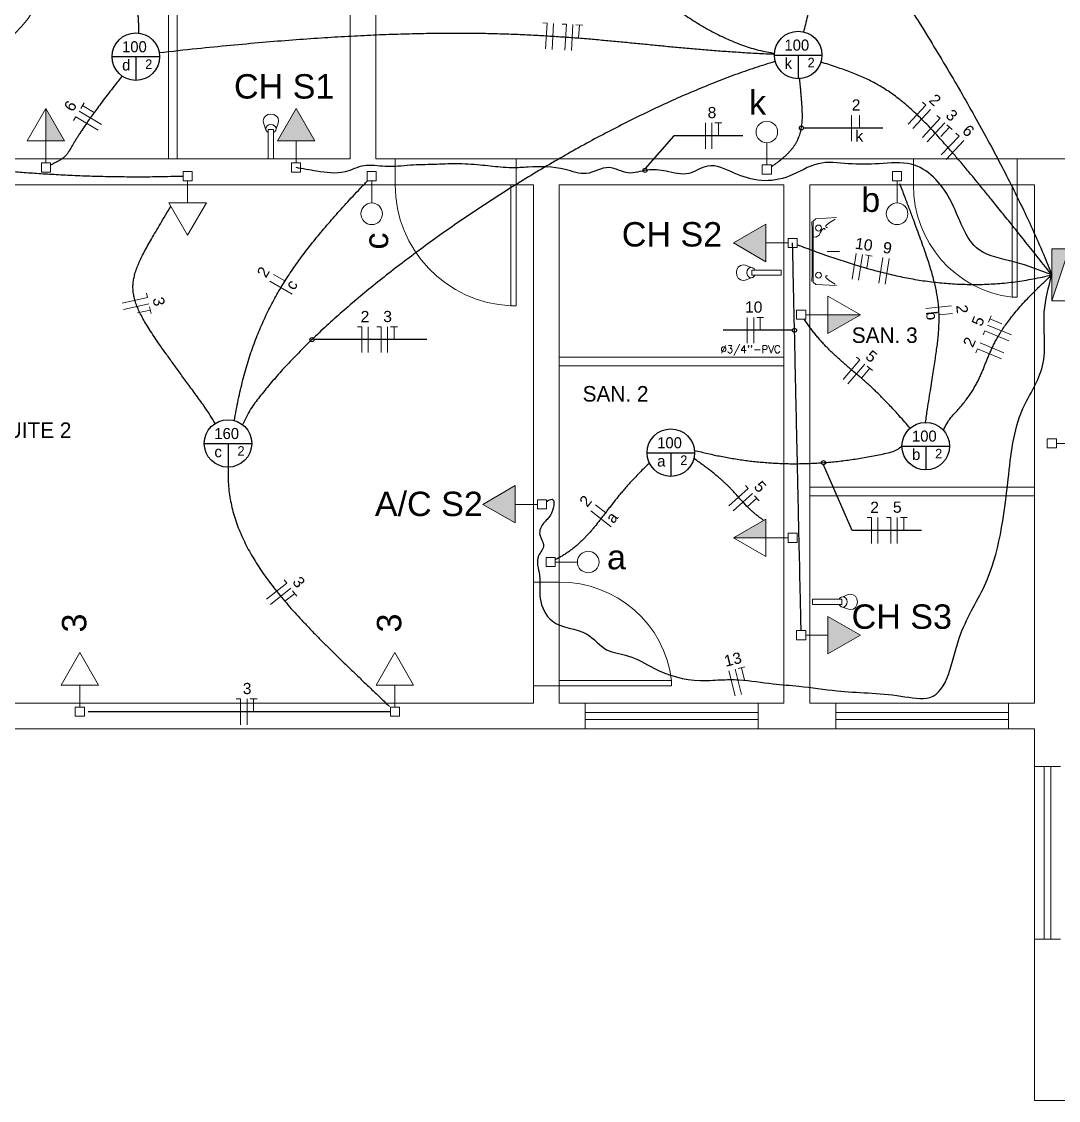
# Model space of a CAD drawing. Header units: millimetres. Extents: x -55.9 to 28.2, y -20.2 to 39.2.
# Drawn here: x -41.36 to -29.36, y 13.15 to 25.64 of the extents above; entities that cross this region are included whole.
import ezdxf

# ---------------------------------------------------------------- set-up
doc = ezdxf.new("R2010")
doc.units = ezdxf.units.MM
doc.header["$MEASUREMENT"] = 0
for name, color, linetype, lineweight in [('Arquitetura', 134, 'Continuous', 5), ('EL-Condutos', 4, 'Continuous', 30), ('EL-Fios', 9, 'Continuous', 20), ('EL-Textos fios', 7, 'Continuous', 20), ('EL-Textos pontos', 5, 'Continuous', 20), ('P-SIMBOL', 5, 'Continuous', 20)]:
    doc.layers.add(name, color=color, linetype=linetype, lineweight=lineweight)
doc.layers.add('luminarias', color=6, linetype='Continuous')
doc.styles.add('Arial', font='arial.ttf')
doc.styles.add('txt', font='txt')

msp = doc.modelspace()

# ---------------------------------------------------------------- hatches: boundary and pattern name
at = {"layer": 'P-SIMBOL', "linetype": 'Continuous'}
for points in [[(-41.073, 24.262), (-41.073, 24.637), (-40.857, 24.262)], [(-37.962, 24.262), (-38.179, 24.637), (-38.395, 24.262)], [(-32.741, 23.296), (-33.116, 23.08), (-32.741, 22.863)], [(-29.232, 23.012), (-29.432, 23.012), (-29.432, 22.41)], [(-32.023, 22.249), (-31.648, 22.249), (-32.023, 22.033)], [(-35.641, 20.271), (-36.016, 20.054), (-35.641, 19.838)], [(-32.741, 19.667), (-33.116, 19.667), (-32.741, 19.883)], [(-32.023, 18.322), (-31.648, 18.539), (-32.023, 18.755)]]:
    msp.add_hatch(color=256, dxfattribs=at).paths.add_polyline_path(points)

# ---------------------------------------------------------------- linework, layer by layer
for p, q in [((-31.386, 24.41), (-32.306, 24.41)), ((-33.808, 24.321), (-34.139, 23.944)), ((-33.007, 24.321), (-33.808, 24.321)), ((-32.434, 22.069), (-33.235, 22.069)), ((-36.664, 21.961), (-37.971, 21.961)), ((-31.741, 19.752), (-32.074, 20.513)), ((-30.94, 19.752), (-31.741, 19.752))]:
    msp.add_line(p, q)
for centre in [(-32.33, 24.41), (-34.139, 23.92), (-37.995, 21.961), (-32.41, 22.069), (-32.074, 20.537)]:
    msp.add_circle(centre, 0.0237)
at = {"layer": 'Arquitetura'}
for p, q in [((-39.654, 26.456), (-39.654, 24.053)), ((-39.554, 26.456), (-39.554, 24.053)), ((-37.554, 26.456), (-37.554, 24.053)), ((-37.254, 26.456), (-37.254, 24.053)), ((-38.528, 24.389), (-38.556, 24.469)), ((-38.5, 24.393), (-38.44, 24.393)), ((-38.5, 24.053), (-38.5, 24.393)), ((-38.44, 24.393), (-38.44, 24.053)), ((-38.385, 24.467), (-38.41, 24.403)), ((-42.432, 24.053), (-37.554, 24.053)), ((-38.44, 24.053), (-38.5, 24.053)), ((-37.254, 24.053), (-37.032, 24.053)), ((-37.032, 23.753), (-37.032, 24.053)), ((-35.632, 24.053), (-37.032, 24.053)), ((-35.632, 24.053), (-31.032, 24.053)), ((-35.632, 23.753), (-35.632, 24.053)), ((-31.032, 23.753), (-31.032, 24.053)), ((-29.832, 24.053), (-31.032, 24.053)), ((-29.832, 23.753), (-29.832, 24.053)), ((-29.832, 24.053), (-29.092, 24.053)), ((-42.432, 23.753), (-37.032, 23.753)), ((-37.032, 23.753), (-35.632, 23.753)), ((-35.632, 23.753), (-35.432, 23.753)), ((-35.432, 23.753), (-35.432, 19.153)), ((-35.132, 23.753), (-35.132, 19.153)), ((-35.132, 23.753), (-32.532, 23.753)), ((-32.532, 23.753), (-32.532, 17.753)), ((-32.232, 23.753), (-32.232, 17.753)), ((-32.232, 23.753), (-31.032, 23.753)), ((-29.832, 23.753), (-31.032, 23.753)), ((-29.832, 23.753), (-29.632, 23.753)), ((-29.632, 23.753), (-29.632, 17.753)), ((-32.977, 22.822), (-32.913, 22.797)), ((-32.903, 22.707), (-32.903, 22.767)), ((-32.903, 22.767), (-32.563, 22.767)), ((-32.563, 22.767), (-32.563, 22.707)), ((-32.899, 22.679), (-32.979, 22.651)), ((-32.563, 22.707), (-32.903, 22.707)), ((-35.132, 21.759), (-32.532, 21.759)), ((-35.132, 21.659), (-32.532, 21.659)), ((-32.232, 20.253), (-29.632, 20.253)), ((-32.232, 20.153), (-29.632, 20.153)), ((-35.432, 19.153), (-35.132, 19.153)), ((-35.432, 17.953), (-35.432, 19.153)), ((-35.132, 17.953), (-35.132, 19.153)), ((-31.787, 19.01), (-31.851, 18.985)), ((-32.201, 18.955), (-32.201, 18.895)), ((-31.861, 18.955), (-32.201, 18.955)), ((-32.201, 18.895), (-31.861, 18.895)), ((-31.865, 18.867), (-31.785, 18.839)), ((-31.861, 18.895), (-31.861, 18.955)), ((-35.432, 17.953), (-35.132, 17.953)), ((-35.432, 17.953), (-35.432, 17.753)), ((-35.132, 17.953), (-35.132, 17.753)), ((-42.432, 17.753), (-35.432, 17.753)), ((-35.132, 17.753), (-34.832, 17.753)), ((-34.832, 17.753), (-34.832, 17.453)), ((-32.832, 17.753), (-32.532, 17.753)), ((-32.832, 17.753), (-32.832, 17.453)), ((-32.232, 17.753), (-29.632, 17.753)), ((-31.932, 17.753), (-31.932, 17.453)), ((-29.932, 17.753), (-29.932, 17.453)), ((-29.932, 17.753), (-29.632, 17.753)), ((-34.832, 17.453), (-42.732, 17.453)), ((-32.832, 17.453), (-31.932, 17.453)), ((-29.932, 17.453), (-29.632, 17.453)), ((-29.632, 17.453), (-29.632, 17.019)), ((-29.632, 17.019), (-29.332, 17.019)), ((-29.632, 15.019), (-29.632, 13.153)), ((-29.632, 15.019), (-29.332, 15.019)), ((-29.632, 13.153), (-29.092, 13.153))]:
    msp.add_line(p, q, dxfattribs=at)
at = {"layer": 'Arquitetura', "color": 1}
for p, q in [((-34.832, 17.753), (-32.832, 17.753)), ((-31.932, 17.753), (-29.932, 17.753)), ((-34.832, 17.453), (-32.832, 17.453)), ((-31.932, 17.453), (-29.932, 17.453)), ((-29.632, 17.019), (-29.632, 15.019))]:
    msp.add_line(p, q, dxfattribs=at)
at = {"layer": 'Arquitetura', "linetype": 'Continuous'}
for p, q in [((-34.832, 17.643), (-32.832, 17.643)), ((-31.932, 17.643), (-29.932, 17.643)), ((-34.832, 17.563), (-32.832, 17.563)), ((-31.932, 17.563), (-29.932, 17.563)), ((-29.522, 15.019), (-29.522, 17.019)), ((-29.442, 15.019), (-29.442, 17.019))]:
    msp.add_line(p, q, dxfattribs=at)
at = {"layer": 'Arquitetura'}
for points in [[(-38.38, 24.493), (-38.387, 24.523), (-38.387, 24.523), (-38.406, 24.549), (-38.406, 24.549), (-38.435, 24.567), (-38.435, 24.567), (-38.47, 24.573), (-38.47, 24.573), (-38.505, 24.567), (-38.505, 24.567), (-38.534, 24.549), (-38.534, 24.549), (-38.553, 24.523), (-38.553, 24.523), (-38.56, 24.493), (-38.56, 24.493), (-38.556, 24.469), (-38.556, 24.469)], [(-38.385, 24.467), (-38.38, 24.493), (-38.38, 24.493)], [(-38.44, 24.36), (-38.428, 24.368), (-38.428, 24.368), (-38.414, 24.384), (-38.414, 24.384), (-38.41, 24.403), (-38.41, 24.403), (-38.414, 24.422), (-38.414, 24.422), (-38.428, 24.438), (-38.428, 24.438), (-38.446, 24.449), (-38.446, 24.449), (-38.47, 24.453), (-38.47, 24.453), (-38.493, 24.449), (-38.493, 24.449), (-38.512, 24.438), (-38.512, 24.438), (-38.526, 24.422), (-38.526, 24.422), (-38.53, 24.403), (-38.53, 24.403), (-38.526, 24.384), (-38.526, 24.384), (-38.512, 24.368), (-38.512, 24.368), (-38.5, 24.36), (-38.5, 24.36)], [(-31.922, 22.586), (-32.164, 22.598), (-32.192, 22.628), (-32.192, 22.628), (-32.192, 22.98), (-32.192, 23.331), (-32.164, 23.361), (-32.164, 23.361), (-31.922, 23.374)], [(-32.21, 23.327), (-32.204, 23.228), (-32.204, 22.98), (-32.204, 22.732), (-32.21, 22.633)], [(-32.187, 23.15), (-32.164, 23.149), (-32.126, 23.172), (-32.126, 23.172), (-32.112, 23.197), (-32.112, 23.197), (-32.093, 23.227), (-32.093, 23.227), (-32.076, 23.248), (-32.076, 23.248), (-32.062, 23.249), (-32.062, 23.249), (-32.058, 23.245), (-32.057, 23.231), (-32.057, 23.231)], [(-32.029, 23.261), (-32.043, 23.261), (-32.043, 23.261), (-32.047, 23.265), (-32.047, 23.28), (-32.047, 23.28), (-32.041, 23.286), (-32.041, 23.286), (-32.008, 23.312), (-32.008, 23.312), (-31.938, 23.355), (-31.938, 23.355)], [(-31.889, 22.98), (-32.031, 22.98), (-32.031, 22.98), (-31.889, 22.98)], [(-31.915, 22.98), (-32.005, 22.98), (-32.005, 22.98), (-31.915, 22.98)], [(-33.003, 22.827), (-33.033, 22.82), (-33.033, 22.82), (-33.06, 22.8), (-33.06, 22.8), (-33.077, 22.772), (-33.077, 22.772), (-33.083, 22.737), (-33.083, 22.737), (-33.077, 22.702), (-33.077, 22.702), (-33.06, 22.673), (-33.06, 22.673), (-33.033, 22.653), (-33.033, 22.653), (-33.003, 22.647), (-33.003, 22.647), (-32.979, 22.651), (-32.979, 22.651)], [(-32.977, 22.822), (-33.003, 22.827), (-33.003, 22.827)], [(-32.87, 22.767), (-32.878, 22.779), (-32.878, 22.779), (-32.894, 22.792), (-32.894, 22.792), (-32.913, 22.797), (-32.913, 22.797), (-32.932, 22.792), (-32.932, 22.792), (-32.948, 22.779), (-32.948, 22.779), (-32.959, 22.76), (-32.959, 22.76), (-32.963, 22.737), (-32.963, 22.737), (-32.959, 22.713), (-32.959, 22.713), (-32.948, 22.694), (-32.948, 22.694), (-32.932, 22.681), (-32.932, 22.681), (-32.913, 22.677), (-32.913, 22.677), (-32.894, 22.681), (-32.894, 22.681), (-32.878, 22.694), (-32.878, 22.694), (-32.87, 22.707), (-32.87, 22.707)], [(-32.029, 22.698), (-32.043, 22.698), (-32.043, 22.698), (-32.047, 22.694), (-32.047, 22.679), (-32.047, 22.679), (-32.041, 22.673), (-32.041, 22.673), (-32.008, 22.647), (-32.008, 22.647), (-31.938, 22.604), (-31.938, 22.604)], [(-31.787, 19.01), (-31.761, 19.015), (-31.761, 19.015)], [(-31.761, 19.015), (-31.731, 19.008), (-31.731, 19.008), (-31.705, 18.989), (-31.705, 18.989), (-31.687, 18.96), (-31.687, 18.96), (-31.681, 18.925), (-31.681, 18.925), (-31.687, 18.89), (-31.687, 18.89), (-31.705, 18.861), (-31.705, 18.861), (-31.731, 18.842), (-31.731, 18.842), (-31.761, 18.835), (-31.761, 18.835), (-31.785, 18.839), (-31.785, 18.839)], [(-31.894, 18.955), (-31.886, 18.967), (-31.886, 18.967), (-31.87, 18.981), (-31.87, 18.981), (-31.851, 18.985), (-31.851, 18.985), (-31.832, 18.981), (-31.832, 18.981), (-31.816, 18.967), (-31.816, 18.967), (-31.805, 18.948), (-31.805, 18.948), (-31.801, 18.925), (-31.801, 18.925), (-31.805, 18.902), (-31.805, 18.902), (-31.816, 18.883), (-31.816, 18.883), (-31.832, 18.869), (-31.832, 18.869), (-31.851, 18.865), (-31.851, 18.865), (-31.87, 18.869), (-31.87, 18.869), (-31.886, 18.883), (-31.886, 18.883), (-31.894, 18.895), (-31.894, 18.895)]]:
    msp.add_lwpolyline(points, dxfattribs=at)
for points in [[(-35.692, 22.353), (-35.632, 22.353), (-35.632, 23.753), (-35.692, 23.753), (-35.692, 22.353)], [(-29.832, 22.453), (-29.892, 22.453), (-29.892, 23.753), (-29.832, 23.753), (-29.832, 22.453)], [(-33.832, 17.953), (-33.832, 18.013), (-35.132, 18.013), (-35.132, 17.953), (-33.832, 17.953)]]:
    msp.add_lwpolyline(points, close=True, dxfattribs=at)
for centre in [(-32.132, 23.252), (-32.132, 22.707)]:
    msp.add_circle(centre, 0.035, dxfattribs=at)
at = {"layer": 'Arquitetura', "color": 8}
for centre, radius, start, end in [((-42.329, 26.444), 1.298, 276.97, 0.5336), ((-35.63, 23.754), 1.402, 180.041, 267.451), ((-29.735, 23.741), 1.298, 179.466, 263.03), ((-35.12, 17.855), 1.298, 6.9699, 90.5336)]:
    msp.add_arc(centre, radius, start, end, dxfattribs=at)
at = {"layer": 'EL-Condutos', "linetype": 'Continuous'}
for points in [[(-35.281, 31.232), (-35.046, 30.987), (-34.809, 30.733), (-34.571, 30.471), (-34.333, 30.201), (-34.095, 29.923), (-34.263, 29.069), (-34.036, 28.913), (-33.655, 28.438), (-33.315, 28.194), (-32.993, 28.086), (-32.689, 28.152), (-32.463, 27.845), (-32.24, 27.536), (-32.021, 27.226), (-31.807, 26.917), (-31.598, 26.608), (-31.394, 26.299), (-31.196, 25.993), (-31.004, 25.69), (-30.818, 25.389), (-30.64, 25.093), (-30.469, 24.801), (-30.307, 24.514), (-30.153, 24.233), (-30.008, 23.959), (-29.872, 23.692), (-29.746, 23.433), (-29.631, 23.183), (-29.526, 22.942), (-29.432, 22.711)], [(-38.657, 29.659), (-38.396, 29.552), (-38.136, 29.429), (-37.884, 29.295), (-37.638, 29.151), (-37.4, 28.997), (-37.169, 28.835), (-36.943, 28.666), (-36.723, 28.491), (-36.509, 28.311), (-36.3, 28.127), (-36.096, 27.94), (-35.896, 27.751), (-35.7, 27.562), (-35.507, 27.373), (-35.318, 27.185), (-35.132, 27), (-34.949, 26.818), (-34.768, 26.642), (-34.588, 26.471), (-34.411, 26.306), (-34.234, 26.15), (-34.058, 26.003), (-33.883, 25.865), (-33.708, 25.739), (-33.533, 25.625), (-33.357, 25.524), (-33.18, 25.438), (-33.001, 25.366), (-32.821, 25.312), (-32.639, 25.275)], [(-31.714, 29.472), (-31.749, 29.362), (-31.78, 29.238), (-31.808, 29.116), (-31.832, 28.997), (-31.854, 28.879), (-31.872, 28.764), (-31.889, 28.65), (-31.903, 28.536), (-31.916, 28.423), (-31.927, 28.311), (-31.937, 28.198), (-31.946, 28.085), (-31.955, 27.97), (-31.963, 27.854), (-31.972, 27.737), (-31.98, 27.617), (-31.99, 27.495), (-32, 27.371), (-32.012, 27.243), (-32.025, 27.111), (-32.04, 26.976), (-32.057, 26.836), (-32.076, 26.691), (-32.098, 26.542), (-32.124, 26.387), (-32.152, 26.226), (-32.184, 26.059), (-32.221, 25.885), (-32.261, 25.705), (-32.306, 25.517)], [(-39.999, 25.51), (-39.999, 25.572), (-40, 25.622), (-40.002, 25.668), (-40.005, 25.711), (-40.008, 25.752), (-40.012, 25.789), (-40.017, 25.824), (-40.023, 25.857), (-40.031, 25.887), (-40.04, 25.916), (-40.05, 25.944), (-40.062, 25.97), (-40.076, 25.995), (-40.092, 26.02), (-40.11, 26.044), (-40.131, 26.068), (-40.154, 26.092), (-40.179, 26.116), (-40.207, 26.141), (-40.238, 26.166), (-40.272, 26.193), (-40.309, 26.221), (-40.349, 26.25), (-40.393, 26.281), (-40.44, 26.314), (-40.491, 26.35), (-40.546, 26.387), (-40.605, 26.428), (-40.668, 26.472), (-40.735, 26.519)], [(-32.637, 25.263), (-32.84, 25.272), (-33.036, 25.284), (-33.225, 25.297), (-33.409, 25.311), (-33.589, 25.326), (-33.766, 25.342), (-33.941, 25.359), (-34.114, 25.376), (-34.287, 25.393), (-34.461, 25.41), (-34.637, 25.426), (-34.816, 25.442), (-35, 25.456), (-35.188, 25.469), (-35.382, 25.481), (-35.583, 25.491), (-35.793, 25.498), (-36.012, 25.504), (-36.241, 25.506), (-36.481, 25.506), (-36.734, 25.502), (-37, 25.495), (-37.281, 25.485), (-37.577, 25.47), (-37.889, 25.451), (-38.219, 25.428), (-38.568, 25.4), (-38.936, 25.366), (-39.325, 25.328), (-39.762, 25.28)], [(-32.638, 25.18), (-32.868, 25.107), (-33.103, 25.025), (-33.341, 24.934), (-33.583, 24.834), (-33.827, 24.728), (-34.073, 24.614), (-34.32, 24.493), (-34.568, 24.366), (-34.815, 24.234), (-35.062, 24.096), (-35.307, 23.954), (-35.55, 23.807), (-35.79, 23.657), (-36.027, 23.503), (-36.259, 23.347), (-36.487, 23.189), (-36.709, 23.029), (-36.925, 22.868), (-37.134, 22.706), (-37.336, 22.544), (-37.53, 22.382), (-37.714, 22.221), (-37.89, 22.061), (-38.055, 21.903), (-38.209, 21.747), (-38.351, 21.594), (-38.482, 21.444), (-38.6, 21.298), (-38.704, 21.156), (-38.797, 20.976)], [(-29.432, 22.711), (-29.586, 22.904), (-29.731, 23.086), (-29.867, 23.256), (-29.995, 23.416), (-30.116, 23.565), (-30.229, 23.704), (-30.335, 23.833), (-30.435, 23.954), (-30.53, 24.066), (-30.619, 24.169), (-30.704, 24.265), (-30.784, 24.354), (-30.861, 24.435), (-30.935, 24.51), (-31.006, 24.579), (-31.075, 24.642), (-31.142, 24.7), (-31.209, 24.753), (-31.275, 24.802), (-31.34, 24.847), (-31.407, 24.889), (-31.474, 24.927), (-31.542, 24.963), (-31.613, 24.996), (-31.686, 25.028), (-31.762, 25.058), (-31.842, 25.087), (-31.925, 25.116), (-32.014, 25.145), (-32.107, 25.174)], [(-40.192, 25.013), (-40.283, 24.896), (-40.349, 24.811), (-40.41, 24.732), (-40.464, 24.659), (-40.513, 24.593), (-40.557, 24.532), (-40.596, 24.476), (-40.63, 24.425), (-40.661, 24.38), (-40.688, 24.338), (-40.711, 24.301), (-40.732, 24.268), (-40.75, 24.238), (-40.766, 24.211), (-40.78, 24.187), (-40.792, 24.166), (-40.804, 24.148), (-40.815, 24.131), (-40.825, 24.116), (-40.835, 24.102), (-40.846, 24.09), (-40.858, 24.078), (-40.87, 24.067), (-40.884, 24.057), (-40.9, 24.046), (-40.919, 24.034), (-40.939, 24.022), (-40.963, 24.01), (-40.99, 23.995), (-41.021, 23.98)], [(-32.676, 23.965), (-32.636, 23.993), (-32.599, 24.02), (-32.564, 24.047), (-32.532, 24.074), (-32.503, 24.1), (-32.477, 24.127), (-32.453, 24.153), (-32.431, 24.179), (-32.412, 24.206), (-32.395, 24.233), (-32.379, 24.26), (-32.366, 24.288), (-32.355, 24.317), (-32.345, 24.346), (-32.337, 24.376), (-32.331, 24.406), (-32.326, 24.438), (-32.323, 24.471), (-32.32, 24.505), (-32.319, 24.541), (-32.319, 24.578), (-32.32, 24.616), (-32.322, 24.656), (-32.325, 24.698), (-32.328, 24.741), (-32.332, 24.787), (-32.336, 24.834), (-32.341, 24.884), (-32.346, 24.935), (-32.351, 24.99)], [(-29.432, 22.711), (-29.861, 22.858), (-30.274, 23), (-30.611, 23.586), (-31.058, 23.991), (-31.43, 23.998), (-31.789, 23.998), (-32.136, 23.998), (-32.471, 23.853), (-32.796, 23.803), (-33.11, 23.89), (-33.415, 23.97), (-33.632, 23.885), (-33.897, 23.911), (-34.117, 23.924), (-34.334, 23.891), (-34.558, 23.953), (-34.82, 23.884), (-35.064, 23.931), (-35.491, 23.957), (-35.681, 23.95), (-35.813, 23.957), (-36.049, 23.981), (-36.328, 23.996), (-36.581, 23.989), (-36.855, 23.979), (-37.149, 23.965), (-37.392, 23.974), (-37.611, 23.903), (-37.942, 23.912), (-38.179, 23.953)], [(-39.488, 23.851), (-39.771, 23.845), (-40.04, 23.843), (-40.295, 23.846), (-40.537, 23.851), (-40.765, 23.86), (-40.98, 23.871), (-41.182, 23.883), (-41.371, 23.897), (-41.547, 23.911), (-41.71, 23.924), (-41.861, 23.937), (-42, 23.949), (-42.126, 23.959), (-42.241, 23.966), (-42.343, 23.969), (-42.434, 23.97), (-42.513, 23.965), (-42.581, 23.956), (-42.638, 23.941), (-42.683, 23.92), (-42.718, 23.892), (-42.742, 23.857), (-42.755, 23.814), (-42.758, 23.762), (-42.751, 23.701), (-42.734, 23.631), (-42.707, 23.55), (-42.669, 23.458), (-42.623, 23.354), (-42.567, 23.239)], [(-38.891, 21.024), (-38.871, 21.144), (-38.847, 21.265), (-38.821, 21.381), (-38.794, 21.494), (-38.764, 21.603), (-38.733, 21.709), (-38.7, 21.812), (-38.665, 21.911), (-38.628, 22.009), (-38.589, 22.103), (-38.548, 22.195), (-38.505, 22.286), (-38.46, 22.374), (-38.413, 22.461), (-38.364, 22.546), (-38.312, 22.63), (-38.259, 22.713), (-38.203, 22.796), (-38.145, 22.877), (-38.085, 22.959), (-38.022, 23.04), (-37.958, 23.121), (-37.89, 23.203), (-37.821, 23.285), (-37.749, 23.368), (-37.675, 23.452), (-37.598, 23.536), (-37.519, 23.623), (-37.437, 23.71), (-37.353, 23.8)], [(-30.893, 21.003), (-30.872, 21.154), (-30.852, 21.28), (-30.833, 21.396), (-30.816, 21.504), (-30.8, 21.605), (-30.786, 21.698), (-30.773, 21.785), (-30.762, 21.866), (-30.752, 21.943), (-30.745, 22.015), (-30.74, 22.085), (-30.737, 22.152), (-30.736, 22.216), (-30.738, 22.28), (-30.742, 22.344), (-30.749, 22.408), (-30.759, 22.473), (-30.771, 22.54), (-30.787, 22.609), (-30.806, 22.683), (-30.828, 22.76), (-30.853, 22.842), (-30.882, 22.929), (-30.914, 23.023), (-30.95, 23.125), (-30.99, 23.233), (-31.033, 23.351), (-31.081, 23.478), (-31.133, 23.615), (-31.189, 23.763)], [(-39.114, 20.99), (-39.23, 21.172), (-39.334, 21.317), (-39.431, 21.45), (-39.521, 21.574), (-39.603, 21.687), (-39.679, 21.792), (-39.747, 21.888), (-39.808, 21.977), (-39.863, 22.059), (-39.91, 22.135), (-39.951, 22.206), (-39.986, 22.272), (-40.014, 22.335), (-40.036, 22.394), (-40.052, 22.451), (-40.062, 22.506), (-40.066, 22.56), (-40.064, 22.614), (-40.056, 22.668), (-40.043, 22.724), (-40.025, 22.782), (-40, 22.842), (-39.971, 22.906), (-39.937, 22.973), (-39.897, 23.046), (-39.853, 23.124), (-39.803, 23.209), (-39.749, 23.301), (-39.691, 23.4), (-39.628, 23.508)], [(-32.333, 18.591), (-32.338, 18.806), (-32.342, 19.007), (-32.347, 19.195), (-32.35, 19.372), (-32.354, 19.537), (-32.358, 19.694), (-32.361, 19.841), (-32.364, 19.98), (-32.367, 20.113), (-32.37, 20.24), (-32.372, 20.362), (-32.375, 20.481), (-32.377, 20.596), (-32.38, 20.71), (-32.382, 20.822), (-32.385, 20.935), (-32.387, 21.049), (-32.39, 21.165), (-32.393, 21.285), (-32.395, 21.408), (-32.398, 21.536), (-32.401, 21.67), (-32.404, 21.812), (-32.407, 21.961), (-32.411, 22.119), (-32.415, 22.287), (-32.419, 22.467), (-32.423, 22.658), (-32.427, 22.862), (-32.432, 23.08)], [(-32.379, 23.06), (-32.281, 23.023), (-32.184, 22.988), (-32.088, 22.953), (-31.992, 22.919), (-31.896, 22.887), (-31.801, 22.856), (-31.706, 22.826), (-31.611, 22.798), (-31.516, 22.771), (-31.421, 22.746), (-31.326, 22.723), (-31.231, 22.701), (-31.135, 22.681), (-31.04, 22.663), (-30.944, 22.647), (-30.848, 22.634), (-30.752, 22.622), (-30.655, 22.613), (-30.557, 22.606), (-30.459, 22.602), (-30.361, 22.6), (-30.261, 22.6), (-30.161, 22.604), (-30.06, 22.61), (-29.958, 22.619), (-29.855, 22.631), (-29.751, 22.646), (-29.646, 22.665), (-29.54, 22.686), (-29.432, 22.711)], [(-35.28, 20.086), (-35.215, 20.113), (-35.234, 19.928), (-35.274, 19.88), (-35.309, 19.841), (-35.35, 19.773), (-35.358, 19.701), (-35.313, 19.58), (-35.372, 19.459), (-35.362, 19.235), (-35.353, 18.965), (-35.216, 18.704), (-34.813, 18.55), (-34.584, 18.371), (-34.332, 18.298), (-34.038, 18.156), (-33.503, 18.014), (-33.268, 18.022), (-33.05, 18.022), (-32.658, 17.976), (-32.358, 17.949), (-31.921, 17.895), (-31.178, 17.834), (-30.843, 17.819), (-30.504, 18.503), (-30.21, 19.112), (-29.937, 20.346), (-29.766, 21.162), (-29.539, 21.656), (-29.519, 22.278), (-29.432, 22.711)], [(-30.686, 20.911), (-30.601, 21.058), (-30.542, 21.121), (-30.489, 21.181), (-30.443, 21.238), (-30.403, 21.292), (-30.367, 21.344), (-30.336, 21.394), (-30.308, 21.442), (-30.284, 21.489), (-30.262, 21.534), (-30.242, 21.579), (-30.223, 21.624), (-30.206, 21.668), (-30.188, 21.713), (-30.17, 21.758), (-30.15, 21.804), (-30.129, 21.851), (-30.106, 21.899), (-30.08, 21.95), (-30.05, 22.002), (-30.017, 22.057), (-29.978, 22.115), (-29.935, 22.175), (-29.885, 22.239), (-29.829, 22.307), (-29.767, 22.378), (-29.696, 22.454), (-29.617, 22.535), (-29.529, 22.62), (-29.432, 22.711)], [(-31.072, 20.935), (-31.197, 21.078), (-31.248, 21.135), (-31.297, 21.188), (-31.344, 21.238), (-31.39, 21.285), (-31.435, 21.33), (-31.478, 21.371), (-31.52, 21.411), (-31.561, 21.448), (-31.601, 21.484), (-31.64, 21.518), (-31.678, 21.551), (-31.715, 21.582), (-31.751, 21.613), (-31.787, 21.644), (-31.822, 21.674), (-31.857, 21.704), (-31.891, 21.734), (-31.925, 21.764), (-31.959, 21.795), (-31.992, 21.827), (-32.025, 21.861), (-32.059, 21.895), (-32.092, 21.932), (-32.125, 21.97), (-32.159, 22.01), (-32.193, 22.052), (-32.227, 22.098), (-32.262, 22.146), (-32.297, 22.197)], [(-33.567, 20.679), (-33.491, 20.66), (-33.414, 20.642), (-33.338, 20.625), (-33.263, 20.61), (-33.187, 20.595), (-33.111, 20.583), (-33.035, 20.571), (-32.959, 20.56), (-32.884, 20.551), (-32.808, 20.544), (-32.731, 20.537), (-32.655, 20.532), (-32.578, 20.528), (-32.501, 20.526), (-32.424, 20.524), (-32.347, 20.525), (-32.269, 20.526), (-32.19, 20.53), (-32.111, 20.534), (-32.031, 20.54), (-31.951, 20.547), (-31.87, 20.556), (-31.789, 20.567), (-31.707, 20.578), (-31.624, 20.592), (-31.54, 20.607), (-31.455, 20.623), (-31.37, 20.641), (-31.284, 20.66), (-31.165, 20.728)], [(-38.965, 20.485), (-38.966, 20.385), (-38.962, 20.285), (-38.952, 20.187), (-38.936, 20.09), (-38.915, 19.994), (-38.888, 19.9), (-38.856, 19.807), (-38.819, 19.715), (-38.777, 19.624), (-38.731, 19.533), (-38.68, 19.444), (-38.625, 19.354), (-38.566, 19.266), (-38.503, 19.177), (-38.436, 19.089), (-38.365, 19.001), (-38.291, 18.913), (-38.214, 18.824), (-38.134, 18.736), (-38.05, 18.647), (-37.964, 18.557), (-37.876, 18.467), (-37.785, 18.377), (-37.692, 18.285), (-37.596, 18.192), (-37.499, 18.099), (-37.401, 18.004), (-37.3, 17.908), (-37.198, 17.811), (-37.096, 17.712)], [(-34.097, 20.524), (-34.15, 20.473), (-34.201, 20.423), (-34.248, 20.374), (-34.293, 20.326), (-34.335, 20.279), (-34.375, 20.233), (-34.414, 20.189), (-34.45, 20.145), (-34.484, 20.102), (-34.517, 20.06), (-34.549, 20.019), (-34.58, 19.979), (-34.61, 19.94), (-34.639, 19.902), (-34.668, 19.865), (-34.696, 19.829), (-34.725, 19.793), (-34.753, 19.759), (-34.782, 19.725), (-34.812, 19.693), (-34.842, 19.661), (-34.873, 19.63), (-34.905, 19.6), (-34.939, 19.571), (-34.974, 19.542), (-35.01, 19.515), (-35.049, 19.488), (-35.09, 19.462), (-35.133, 19.437), (-35.179, 19.412)], [(-32.767, 19.869), (-32.799, 19.892), (-32.828, 19.914), (-32.855, 19.935), (-32.879, 19.955), (-32.903, 19.976), (-32.924, 19.995), (-32.944, 20.015), (-32.964, 20.034), (-32.982, 20.053), (-32.999, 20.072), (-33.017, 20.091), (-33.034, 20.11), (-33.051, 20.129), (-33.068, 20.149), (-33.086, 20.169), (-33.104, 20.189), (-33.124, 20.21), (-33.145, 20.232), (-33.167, 20.255), (-33.19, 20.278), (-33.216, 20.302), (-33.244, 20.328), (-33.274, 20.354), (-33.306, 20.382), (-33.341, 20.411), (-33.38, 20.441), (-33.421, 20.473), (-33.466, 20.507), (-33.514, 20.542), (-33.567, 20.579)], [(-37.089, 17.653), (-37.257, 17.653), (-37.415, 17.653), (-37.562, 17.653), (-37.701, 17.653), (-37.832, 17.653), (-37.955, 17.653), (-38.071, 17.653), (-38.182, 17.653), (-38.286, 17.653), (-38.387, 17.653), (-38.483, 17.653), (-38.577, 17.653), (-38.668, 17.653), (-38.758, 17.653), (-38.847, 17.653), (-38.935, 17.653), (-39.025, 17.653), (-39.115, 17.653), (-39.208, 17.653), (-39.304, 17.653), (-39.403, 17.653), (-39.507, 17.653), (-39.616, 17.653), (-39.731, 17.653), (-39.852, 17.653), (-39.981, 17.653), (-40.118, 17.653), (-40.263, 17.653), (-40.419, 17.653), (-40.584, 17.653)]]:
    msp.add_spline(points, degree=3, dxfattribs=at)
at = {"layer": 'EL-Fios'}
for p, q in [((-35.323, 25.628), (-35.273, 25.625)), ((-35.29, 25.326), (-35.273, 25.625)), ((-35.216, 25.321), (-35.199, 25.621)), ((-35.099, 25.615), (-35.049, 25.612)), ((-35.066, 25.313), (-35.049, 25.612)), ((-34.991, 25.309), (-34.974, 25.608)), ((-34.939, 25.606), (-34.859, 25.602)), ((-34.908, 25.454), (-34.899, 25.604)), ((-40.671, 24.636), (-40.63, 24.704)), ((-40.522, 24.593), (-40.651, 24.67)), ((-31.095, 24.457), (-30.89, 24.676)), ((-31.04, 24.406), (-30.835, 24.625)), ((-30.927, 24.71), (-30.89, 24.676)), ((-40.754, 24.498), (-40.728, 24.541)), ((-40.47, 24.387), (-40.728, 24.541)), ((-40.432, 24.452), (-40.689, 24.605)), ((-31.749, 24.26), (-31.749, 24.56)), ((-31.659, 24.41), (-31.659, 24.56)), ((-30.93, 24.303), (-30.726, 24.523)), ((-30.762, 24.557), (-30.726, 24.523)), ((-33.44, 24.171), (-33.44, 24.471)), ((-33.365, 24.171), (-33.365, 24.471)), ((-33.33, 24.471), (-33.25, 24.471)), ((-33.29, 24.321), (-33.29, 24.471)), ((-30.875, 24.252), (-30.671, 24.472)), ((-30.718, 24.311), (-30.616, 24.421)), ((-30.645, 24.448), (-30.587, 24.393)), ((-30.711, 24.099), (-30.506, 24.318)), ((-30.656, 24.048), (-30.451, 24.267)), ((-30.543, 24.352), (-30.506, 24.318)), ((-31.742, 22.661), (-31.698, 22.957)), ((-31.668, 22.65), (-31.624, 22.946)), ((-31.589, 22.941), (-31.51, 22.929)), ((-31.572, 22.787), (-31.55, 22.935)), ((-31.433, 22.615), (-31.389, 22.911)), ((-31.359, 22.604), (-31.315, 22.9)), ((-38.225, 22.487), (-38.483, 22.639)), ((-38.309, 22.64), (-38.438, 22.716)), ((-39.909, 22.498), (-39.898, 22.449)), ((-40.191, 22.383), (-39.898, 22.449)), ((-40.174, 22.31), (-39.882, 22.376)), ((-40.012, 22.27), (-39.865, 22.303)), ((-39.874, 22.342), (-39.856, 22.264)), ((-30.89, 22.321), (-30.592, 22.354)), ((-30.732, 22.248), (-30.582, 22.265)), ((-30.163, 22.163), (-30.133, 22.237)), ((-37.469, 22.111), (-37.419, 22.111)), ((-37.419, 21.811), (-37.419, 22.111)), ((-37.344, 21.811), (-37.344, 22.111)), ((-37.244, 22.111), (-37.194, 22.111)), ((-37.194, 21.811), (-37.194, 22.111)), ((-37.119, 21.811), (-37.119, 22.111)), ((-37.084, 22.111), (-37.004, 22.11)), ((-37.044, 21.961), (-37.044, 22.111)), ((-32.957, 21.919), (-32.957, 22.219)), ((-32.882, 21.919), (-32.882, 22.219)), ((-32.847, 22.219), (-32.767, 22.219)), ((-32.807, 22.069), (-32.807, 22.219)), ((-29.9, 22.015), (-30.177, 22.13)), ((-30.009, 22.142), (-30.148, 22.2)), ((-30.225, 22.015), (-30.206, 22.061)), ((-29.929, 21.946), (-30.206, 22.061)), ((-29.986, 21.807), (-30.263, 21.923)), ((-31.691, 21.759), (-31.653, 21.727)), ((-30.311, 21.807), (-30.292, 21.854)), ((-30.015, 21.738), (-30.292, 21.854)), ((-31.848, 21.498), (-31.653, 21.727)), ((-31.791, 21.45), (-31.596, 21.678)), ((-31.636, 21.515), (-31.539, 21.629)), ((-31.569, 21.655), (-31.508, 21.603)), ((-33.168, 20.036), (-32.945, 20.236)), ((-32.978, 20.273), (-32.945, 20.236)), ((-33.118, 19.98), (-32.895, 20.18)), ((-32.956, 20.024), (-32.844, 20.124)), ((-32.871, 20.154), (-32.818, 20.095)), ((-34.595, 19.957), (-34.713, 20.05)), ((-34.532, 19.794), (-34.768, 19.98)), ((-31.57, 19.902), (-31.52, 19.902)), ((-31.52, 19.602), (-31.52, 19.902)), ((-31.445, 19.602), (-31.445, 19.902)), ((-31.345, 19.902), (-31.295, 19.902)), ((-31.295, 19.602), (-31.295, 19.902)), ((-31.22, 19.602), (-31.22, 19.902)), ((-31.185, 19.902), (-31.105, 19.902)), ((-31.145, 19.752), (-31.145, 19.902)), ((-38.522, 18.955), (-38.286, 19.141)), ((-38.317, 19.18), (-38.286, 19.141)), ((-38.476, 18.896), (-38.239, 19.082)), ((-38.311, 18.93), (-38.193, 19.023)), ((-38.218, 19.054), (-38.169, 18.991)), ((-33.096, 17.836), (-33.168, 18.127)), ((-33.023, 17.854), (-33.095, 18.145)), ((-33.061, 18.153), (-32.984, 18.172)), ((-32.987, 18.017), (-33.023, 18.163)), ((-38.87, 17.803), (-38.82, 17.803)), ((-38.82, 17.503), (-38.82, 17.803)), ((-38.745, 17.503), (-38.745, 17.803)), ((-38.71, 17.803), (-38.63, 17.803)), ((-38.67, 17.653), (-38.67, 17.803))]:
    msp.add_line(p, q, dxfattribs=at)
at = {"layer": 'luminarias'}
for p, q in [((-40.308, 25.237), (-39.758, 25.237)), ((-40.033, 25.237), (-40.033, 24.963)), ((-32.641, 25.256), (-32.092, 25.256)), ((-32.367, 25.256), (-32.367, 24.981)), ((-39.24, 20.759), (-38.691, 20.759)), ((-38.966, 20.759), (-38.966, 20.485)), ((-34.115, 20.652), (-33.566, 20.652)), ((-33.841, 20.652), (-33.841, 20.378)), ((-31.165, 20.728), (-30.616, 20.728)), ((-30.891, 20.728), (-30.891, 20.454))]:
    msp.add_line(p, q, dxfattribs=at)
for centre in [(-40.033, 25.237), (-32.367, 25.256), (-38.966, 20.759), (-30.891, 20.728), (-33.841, 20.652)]:
    msp.add_circle(centre, 0.275, dxfattribs=at)
at = {"layer": 'P-SIMBOL'}
for p, q in [((-41.29, 24.262), (-41.073, 24.637)), ((-41.073, 24.637), (-41.073, 24.262)), ((-41.073, 24.637), (-40.857, 24.262)), ((-38.395, 24.262), (-38.179, 24.637)), ((-38.179, 24.637), (-37.962, 24.262)), ((-40.857, 24.262), (-41.29, 24.262)), ((-41.073, 24.262), (-41.073, 24.006)), ((-37.962, 24.262), (-38.395, 24.262)), ((-38.179, 24.262), (-38.179, 24.006)), ((-32.73, 24.24), (-32.73, 23.983)), ((-41.126, 24.006), (-41.02, 24.006)), ((-41.126, 23.9), (-41.126, 24.006)), ((-41.02, 24.006), (-41.02, 23.9)), ((-38.232, 24.006), (-38.126, 24.006)), ((-38.232, 23.9), (-38.232, 24.006)), ((-38.126, 24.006), (-38.126, 23.9)), ((-32.783, 23.983), (-32.677, 23.983)), ((-32.783, 23.877), (-32.783, 23.983)), ((-32.677, 23.983), (-32.677, 23.877)), ((-41.02, 23.9), (-41.126, 23.9)), ((-39.486, 23.906), (-39.38, 23.906)), ((-39.486, 23.8), (-39.486, 23.906)), ((-39.38, 23.906), (-39.38, 23.8)), ((-38.126, 23.9), (-38.232, 23.9)), ((-37.356, 23.906), (-37.25, 23.906)), ((-37.356, 23.8), (-37.356, 23.906)), ((-37.25, 23.906), (-37.25, 23.8)), ((-32.677, 23.877), (-32.783, 23.877)), ((-31.276, 23.906), (-31.17, 23.906)), ((-31.276, 23.8), (-31.276, 23.906)), ((-31.17, 23.906), (-31.17, 23.8)), ((-39.38, 23.8), (-39.486, 23.8)), ((-39.433, 23.544), (-39.433, 23.8)), ((-37.25, 23.8), (-37.356, 23.8)), ((-37.303, 23.543), (-37.303, 23.8)), ((-31.17, 23.8), (-31.276, 23.8)), ((-31.223, 23.543), (-31.223, 23.8)), ((-39.433, 23.169), (-39.649, 23.544)), ((-39.649, 23.544), (-39.216, 23.544)), ((-39.216, 23.544), (-39.433, 23.169)), ((-33.116, 23.08), (-32.741, 23.296)), ((-32.741, 23.296), (-32.741, 22.863)), ((-32.485, 23.027), (-32.485, 23.133)), ((-32.485, 23.133), (-32.379, 23.133)), ((-32.379, 23.133), (-32.379, 23.027)), ((-32.741, 22.863), (-33.116, 23.08)), ((-32.741, 23.08), (-32.485, 23.08)), ((-32.379, 23.027), (-32.485, 23.027)), ((-29.232, 23.012), (-29.432, 23.012)), ((-29.432, 23.012), (-29.432, 22.41)), ((-29.232, 23.012), (-29.432, 22.41)), ((-32.023, 22.466), (-31.648, 22.249)), ((-32.023, 22.033), (-32.023, 22.466)), ((-29.232, 22.41), (-29.432, 22.41)), ((-32.385, 22.196), (-32.385, 22.302)), ((-32.385, 22.302), (-32.279, 22.302)), ((-32.279, 22.302), (-32.279, 22.196)), ((-32.023, 22.249), (-32.279, 22.249)), ((-31.648, 22.249), (-32.023, 22.249)), ((-31.648, 22.249), (-32.023, 22.033)), ((-32.279, 22.196), (-32.385, 22.196)), ((-29.485, 20.707), (-29.485, 20.813)), ((-29.485, 20.813), (-29.379, 20.813)), ((-29.379, 20.813), (-29.379, 20.707)), ((-29.123, 20.76), (-29.379, 20.76)), ((-29.379, 20.707), (-29.485, 20.707)), ((-36.016, 20.054), (-35.641, 20.271)), ((-35.641, 20.271), (-35.641, 19.838)), ((-35.641, 19.838), (-36.016, 20.054)), ((-35.641, 20.054), (-35.385, 20.054)), ((-35.385, 20.001), (-35.385, 20.107)), ((-35.385, 20.107), (-35.279, 20.107)), ((-35.279, 20.001), (-35.385, 20.001)), ((-35.279, 20.107), (-35.279, 20.001)), ((-33.116, 19.667), (-32.741, 19.883)), ((-32.741, 19.883), (-32.741, 19.45)), ((-33.116, 19.667), (-32.741, 19.667)), ((-32.741, 19.45), (-33.116, 19.667)), ((-32.741, 19.667), (-32.485, 19.667)), ((-32.485, 19.614), (-32.485, 19.72)), ((-32.485, 19.72), (-32.379, 19.72)), ((-32.379, 19.614), (-32.485, 19.614)), ((-32.379, 19.72), (-32.379, 19.614)), ((-35.285, 19.333), (-35.285, 19.44)), ((-35.285, 19.44), (-35.179, 19.44)), ((-35.179, 19.44), (-35.179, 19.333)), ((-34.922, 19.386), (-35.179, 19.386)), ((-35.179, 19.333), (-35.285, 19.333)), ((-32.023, 18.322), (-32.023, 18.755)), ((-32.023, 18.755), (-31.648, 18.539)), ((-32.385, 18.486), (-32.385, 18.592)), ((-32.385, 18.592), (-32.279, 18.592)), ((-32.279, 18.592), (-32.279, 18.486)), ((-32.023, 18.539), (-32.279, 18.539)), ((-31.648, 18.539), (-32.023, 18.322)), ((-32.279, 18.486), (-32.385, 18.486)), ((-40.896, 17.962), (-40.68, 18.337)), ((-40.68, 18.337), (-40.463, 17.962)), ((-37.251, 17.962), (-37.034, 18.337)), ((-37.034, 18.337), (-36.818, 17.962)), ((-40.463, 17.962), (-40.896, 17.962)), ((-40.68, 17.962), (-40.68, 17.706)), ((-36.818, 17.962), (-37.251, 17.962)), ((-37.034, 17.962), (-37.034, 17.706)), ((-40.733, 17.706), (-40.627, 17.706)), ((-40.733, 17.6), (-40.733, 17.706)), ((-40.627, 17.706), (-40.627, 17.6)), ((-37.087, 17.706), (-36.981, 17.706)), ((-37.087, 17.6), (-37.087, 17.706)), ((-36.981, 17.706), (-36.981, 17.6)), ((-40.627, 17.6), (-40.733, 17.6)), ((-36.981, 17.6), (-37.087, 17.6))]:
    msp.add_line(p, q, dxfattribs=at)
for centre in [(-32.73, 24.365), (-37.303, 23.418), (-31.223, 23.418), (-34.797, 19.386)]:
    msp.add_circle(centre, 0.125, dxfattribs=at)

# ---------------------------------------------------------------- texts
at = {"layer": 'Arquitetura', "char_height": 0.18, "attachment_point": 7, "line_spacing_factor": 0.798, "style": 'txt'}
for s, insert, width in [('SAN. 3', (-31.747, 21.92), 1.296), ('SAN. 2', (-34.862, 21.241), 1.296), ('SUITE 2', (-41.688, 20.82), 1.512)]:
    msp.add_mtext(s, dxfattribs=dict(at, insert=insert, width=width))
at = {"layer": 'EL-Textos fios', "char_height": 0.13, "attachment_point": 8, "line_spacing_factor": 0.798, "style": 'Arial'}
for s, insert, width, rotation in [('2', (-31.697, 24.613), 0.156, 359.9591), ('2', (-30.827, 24.688), 0.156, 317.0233), ('6', (-40.734, 24.632), 0.156, 59.1178), ('8', (-33.365, 24.523), 0.156, 359.984), ('3', (-30.635, 24.51), 0.156, 317.0233), ('k', (-31.66, 24.254), 0.156, 359.9591), ('6', (-30.443, 24.331), 0.156, 317.0233), ('10', (-31.616, 22.998), 0.312, 351.544), ('9', (-31.344, 22.958), 0.156, 351.544), ('2', (-38.502, 22.711), 0.156, 59.559), ('c', (-38.174, 22.562), 0.156, 59.559), ('3', (-39.831, 22.387), 0.156, 282.6974), ('10', (-32.882, 22.271), 0.312, 0.0002), ('2', (-30.534, 22.307), 0.156, 276.1771), ('2', (-37.381, 22.163), 0.156, 359.9933), ('3', (-37.119, 22.162), 0.156, 359.9933), ('b', (-30.886, 22.231), 0.156, 276.1771), ('5', (-30.225, 22.15), 0.156, 67.3798), ('2', (-30.326, 21.908), 0.156, 67.3798), ('5', (-31.562, 21.717), 0.156, 319.5615), ('5', (-32.856, 20.214), 0.156, 311.9182), ('2', (-34.777, 20.052), 0.156, 51.8813), ('a', (-34.472, 19.861), 0.156, 51.8813), ('3', (-38.198, 19.113), 0.156, 308.0966), ('13', (-33.108, 18.195), 0.312, 13.9171)]:
    msp.add_mtext(s, dxfattribs=dict(at, insert=insert, width=width, rotation=rotation))
at = {"layer": 'EL-Textos fios', "attachment_point": 8, "line_spacing_factor": 0.798, "style": 'Arial'}
for s, insert, char_height, width in [("{\\Fromans|c0;\\H1.08333x;Ø3/4''-PVC}", (-32.918, 21.777), 0.08, 0.288), ('2', (-31.483, 19.955), 0.13, 0.156), ('5', (-31.22, 19.955), 0.13, 0.156), ('3', (-38.745, 17.855), 0.13, 0.156)]:
    msp.add_mtext(s, dxfattribs=dict(at, insert=insert, char_height=char_height, width=width))
at = {"layer": 'EL-Textos pontos', "line_spacing_factor": 0.798, "style": 'Arial'}
for s, insert, char_height, width, attachment_point, rotation in [('CH S1', (-38.316, 24.748), 0.2824, 1.64675, 8, 0.0002), ('k', (-32.935, 24.566), 0.282, 0.33888, 7, 0.0002), ('b', (-31.418, 23.436), 0.282, 0.33888, 9, 0.0002), ('c', (-37.109, 23.201), 0.282, 0.33888, 9, 90.0002), ('3', (-40.602, 18.68), 0.282, 0.33888, 8, 90.0002), ('3', (-36.957, 18.68), 0.282, 0.33888, 8, 90.0002)]:
    msp.add_mtext(s, dxfattribs=dict(at, insert=insert, char_height=char_height, width=width, attachment_point=attachment_point, rotation=rotation))
for s, insert, char_height, width, attachment_point in [('CH S2', (-33.828, 23.035), 0.2824, 1.95794, 8), ('A/C S2', (-36.642, 19.914), 0.2824, 2.37216, 8), ('a', (-34.58, 19.298), 0.282, 0.33888, 7), ('CH S3', (-31.168, 18.609), 0.2824, 1.75315, 8)]:
    msp.add_mtext(s, dxfattribs=dict(at, insert=insert, char_height=char_height, width=width, attachment_point=attachment_point))
at = {"layer": 'luminarias', "attachment_point": 1}
for s, insert, char_height, width in [('100', (-40.192, 25.416), 0.1281, 0.40517), ('100', (-32.526, 25.435), 0.1281, 0.40517), ('k', (-32.525, 25.224), 0.128, 0.13988), ('d', (-40.191, 25.205), 0.128, 0.13988), ('2', (-39.924, 25.205), 0.11, 0.13988), ('2', (-32.258, 25.224), 0.11, 0.13988), ('160', (-39.124, 20.938), 0.1281, 0.40517), ('100', (-31.05, 20.908), 0.1281, 0.40517), ('100', (-33.999, 20.831), 0.1281, 0.40517), ('c', (-39.123, 20.727), 0.128, 0.13988), ('2', (-38.856, 20.727), 0.11, 0.13988), ('2', (-33.732, 20.62), 0.11, 0.13988), ('b', (-31.049, 20.696), 0.128, 0.13988), ('2', (-30.782, 20.696), 0.11, 0.13988), ('a', (-33.999, 20.62), 0.128, 0.13988)]:
    msp.add_mtext(s, dxfattribs=dict(at, insert=insert, char_height=char_height, width=width))

doc.saveas('drawing.dxf')
